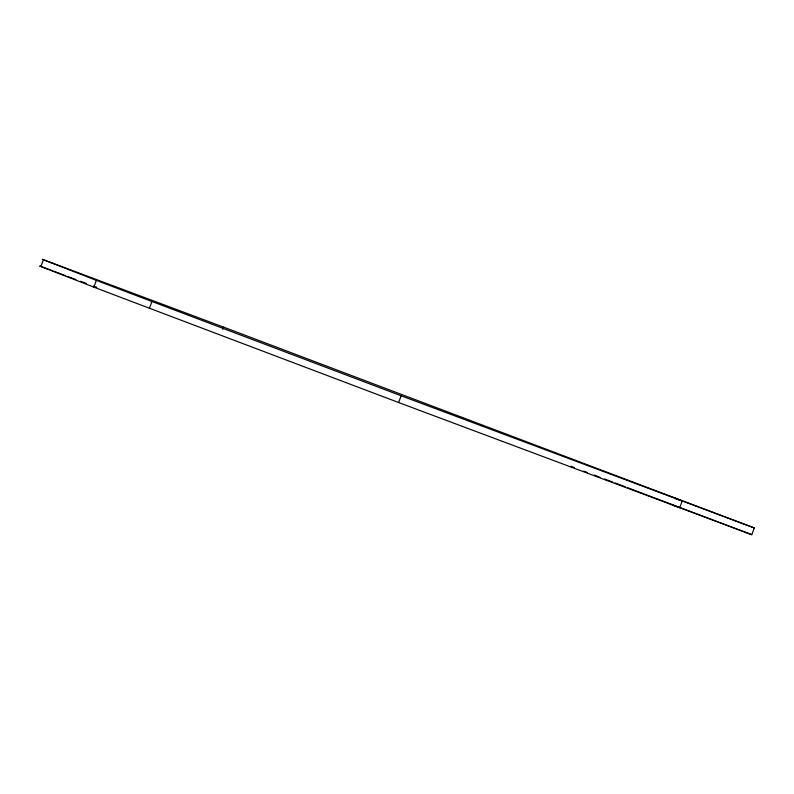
<?xml version="1.0" encoding="UTF-8"?>
<svg xmlns="http://www.w3.org/2000/svg" width="794" height="794" viewBox="0 0 794 794"><rect width="100%" height="100%" fill="white"/><g stroke="black" fill="none" stroke-linecap="round" stroke-linejoin="round"><path stroke-width="1.19" d="M52.017 262.903L223.561 327.108L754.3 527.95L751.769 534.69L398.608 402.518L149.431 308.231A335.713 0.586 20.6 0 1 93.841 287.12L40.891 266.526L43.422 259.787L42.231 259.31L96.372 280.381A335.713 0.586 20.6 0 0 151.962 301.492L401.139 395.789L682.225 501.004L679.694 507.733L672.22 504.905M93.841 287.12L96.372 280.381M149.431 308.231L151.962 301.492M222.717 329.351L223.561 327.108M398.608 402.518L401.139 395.789M40.901 266.466L39.7 266.05L48.801 269.384M43.442 259.737L52.771 263.191M50.498 270.02L52.861 270.903M754.3 527.95L674.751 498.175L682.225 501.004M53.853 271.27L65.505 275.627M67.827 276.501L75.956 279.538M80.601 281.274L86.397 283.448M93.364 286.058L96.848 287.359M570.995 466.277L574.469 467.597M583.739 471.1L587.213 472.42M594.17 475.05L599.966 477.244M604.601 478.99L612.71 482.067M615.032 482.941L625.454 486.891M627.776 487.764L751.769 534.69"/></g></svg>
